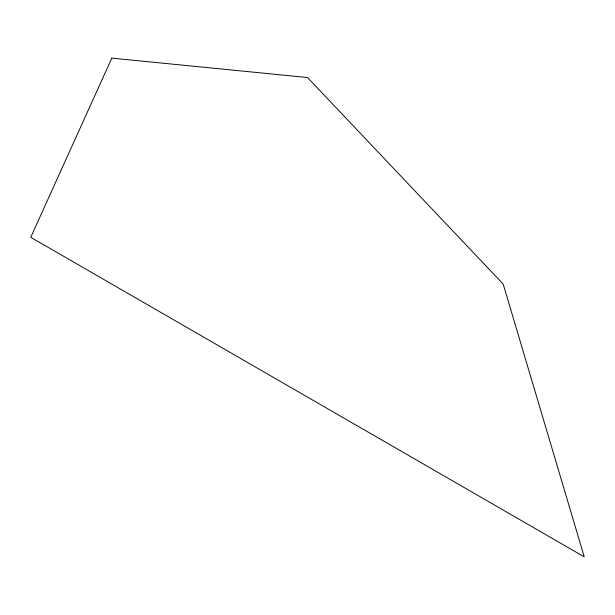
<?xml version="1.0" encoding="UTF-8"?>
<svg xmlns="http://www.w3.org/2000/svg" width="615" height="615" viewBox="0 0 615 615"><rect width="100%" height="100%" fill="white"/><g stroke="black" fill="none" stroke-linecap="round" stroke-linejoin="round"><path stroke-width="0.92" d="M111.807 58.133L30.75 237.305L584.25 556.867L503.193 284.099L307.5 77.521L111.807 58.133"/></g></svg>
